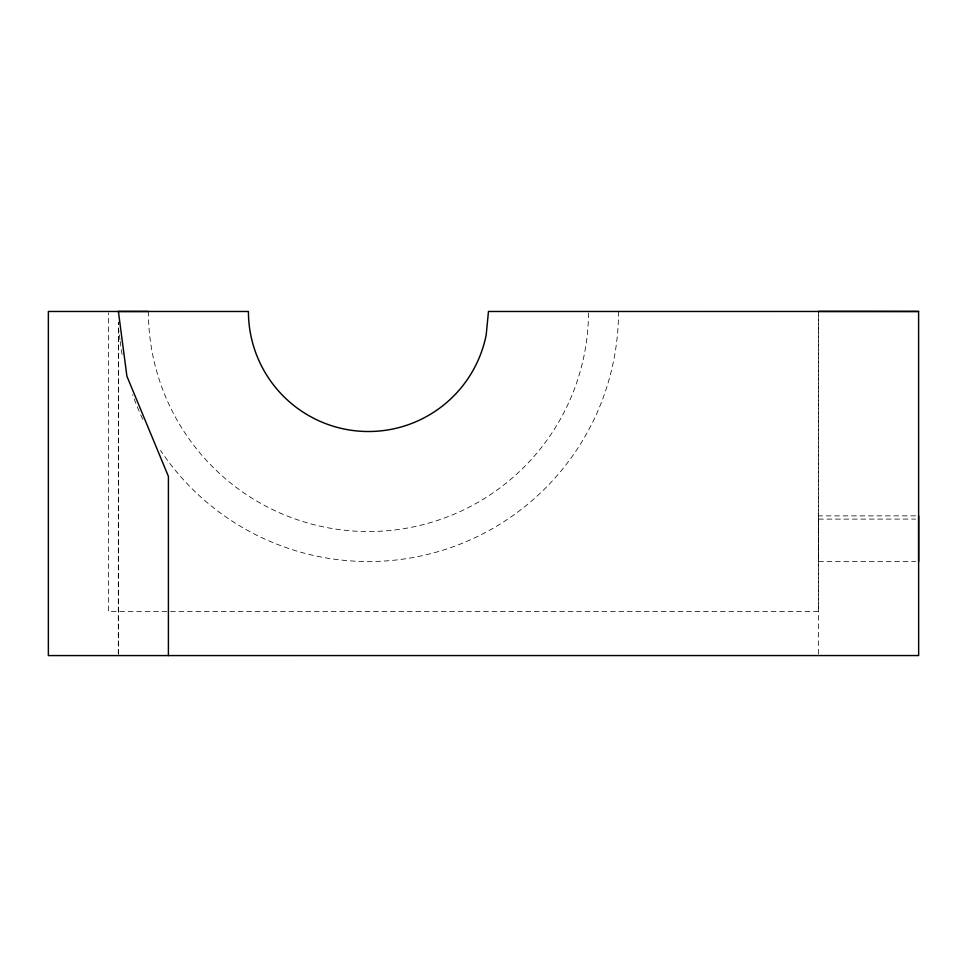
<?xml version="1.0" encoding="UTF-8"?>
<svg xmlns="http://www.w3.org/2000/svg" width="967" height="967" viewBox="0 0 967 967"><rect width="100%" height="100%" fill="white"/><g stroke="black" fill="none" stroke-linecap="round" stroke-linejoin="round"><path stroke-width="0.73" stroke-dasharray="4.83 3.63" d="M118.288 654.079L118.385 322.035L118.421 654.067M818.566 654.067L818.566 311.459L818.566 611.555L108.389 611.555L108.389 312.97M915.616 515.858L818.553 515.882L818.566 561.537M818.566 519.122L915.628 519.086M818.566 561.549L915.628 561.501M588.516 312.957A220.065 220.065 0 0 1 367.714 531.536A220.065 220.065 0 0 1 148.386 311.471M618.517 311.471A250.078 250.078 0 0 1 160.51 450.404M142.838 419.376A250.078 250.078 0 0 1 139.731 412.619M139.139 411.253A250.078 250.078 0 0 1 132.624 394.693M122.084 354.43A250.078 250.078 0 0 1 120.138 341.17M119.956 339.695A250.078 250.078 0 0 1 119.11 330.774"/><path stroke-width="1.45" d="M168.403 655.59L168.403 476.38L126.907 376.211L118.385 311.483M818.553 311.422L918.602 311.471L918.65 655.553L48.362 655.578L48.362 311.471L248.422 311.483A120.041 120.041 0 0 0 486.196 334.896L488.468 311.483L918.59 311.459M118.397 311.459L148.374 311.471M918.614 515.858L918.614 561.501"/></g></svg>
